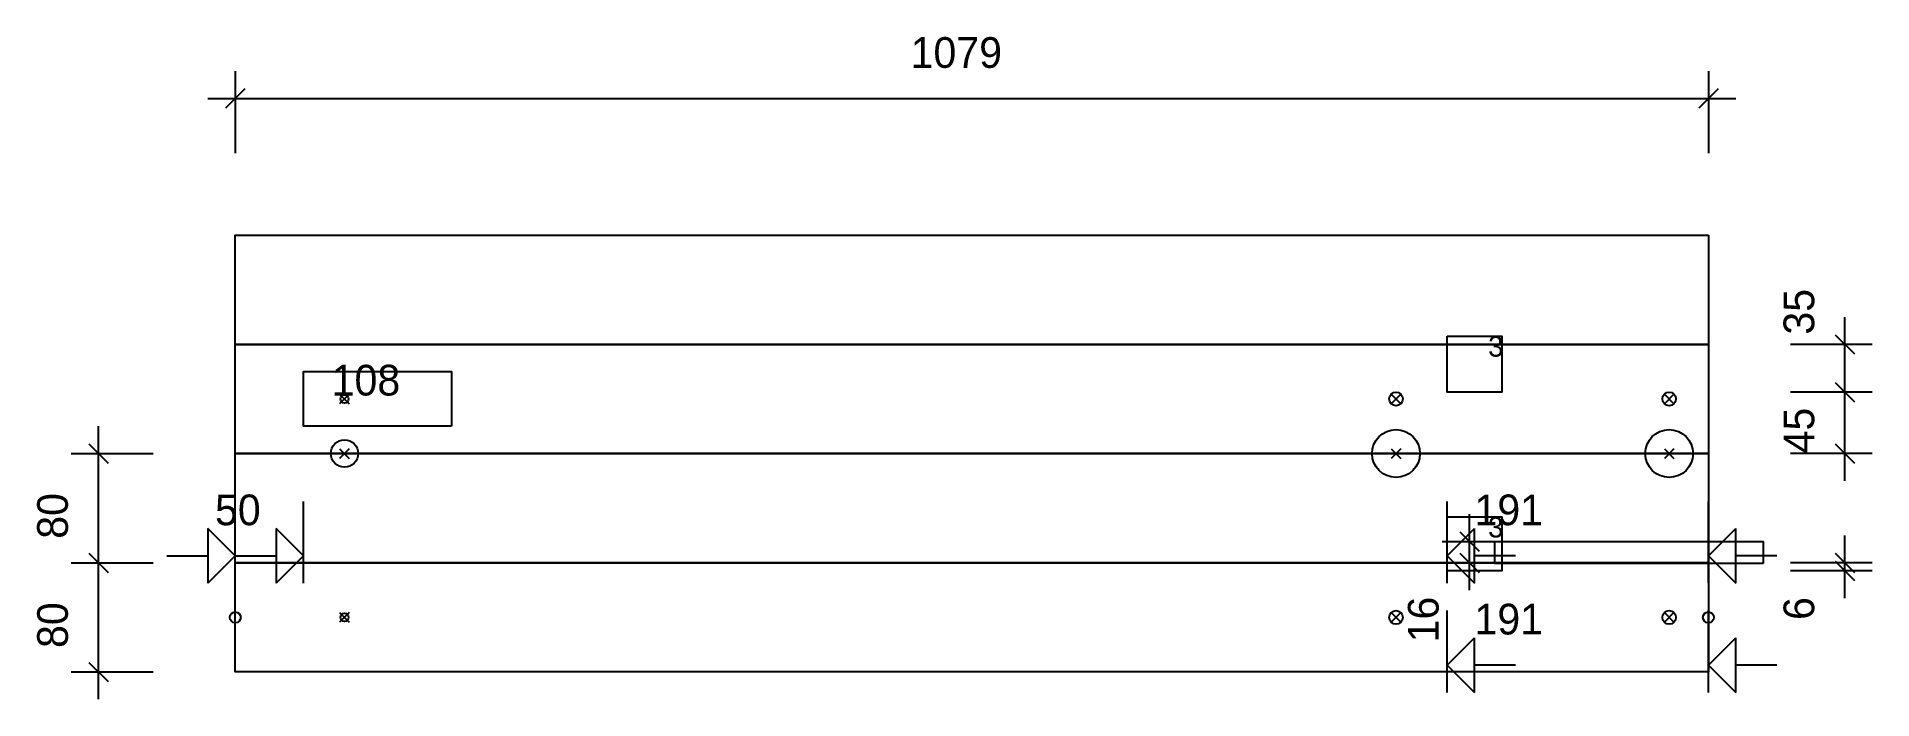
# Model space of a CAD drawing. Header units: millimetres. Extents: x -145 to 1199, y -20 to 465.
import ezdxf
from ezdxf.enums import TextEntityAlignment as Align

# ---------------------------------------------------------------- set-up
doc = ezdxf.new("R2010")
doc.units = ezdxf.units.MM
for name, color, linetype in [('1_StPR', 7, 'CONTINUOUS'), ('CONTOUR', 7, 'CONTINUOUS'), ('CUT_HANDRAIL', 7, 'CONTINUOUS'), ('CUT_RISER', 7, 'CONTINUOUS'), ('CUT_STEP', 7, 'CONTINUOUS'), ('CUT_STEPTEXT', 7, 'CONTINUOUS'), ('DIMLINES', 7, 'CONTINUOUS'), ('DIMLINESTEXT', 7, 'CONTINUOUS'), ('DRILLINGS', 7, 'CONTINUOUS')]:
    doc.layers.add(name, color=color, linetype=linetype)

msp = doc.modelspace()

# ---------------------------------------------------------------- linework, layer by layer
at = {"layer": '1_StPR', "color": 0}
for centre in [(0, 40), (1078.594, 40)]:
    msp.add_circle(centre, 4, dxfattribs=at)
at = {"layer": 'CONTOUR', "color": 0, "linetype": '0'}
for points in [[(1078.594, 320), (1078.594, 240), (0, 240), (0, 320), (1078.594, 320)], [(1078.594, 240), (1078.594, 160), (0, 160), (0, 240), (1078.594, 240)], [(1078.594, 160), (1078.594, 80), (0, 80), (0, 160), (1078.594, 160)], [(1078.594, 80), (1078.594, 0), (0, 0), (0, 80), (1078.594, 80)]]:
    msp.add_lwpolyline(points, dxfattribs=at)
at = {"layer": 'CUT_HANDRAIL', "color": 1, "linetype": '1'}
msp.add_lwpolyline([(158.439, 180), (104.219, 180), (50, 180), (50, 220), (158.439, 220), (158.439, 180)], dxfattribs=at)
at = {"layer": 'CUT_RISER', "color": 1, "linetype": '1'}
msp.add_lwpolyline([(1118.594, 79.563), (1020.469, 79.563), (922.344, 79.563), (922.344, 95.563), (1118.594, 95.563), (1118.594, 79.563)], dxfattribs=at)
at = {"layer": 'CUT_STEP', "color": 1, "linetype": '1'}
for points in [[(887.344, 246), (907.344, 246), (927.344, 246), (927.344, 240), (927.344, 205), (887.344, 205), (887.344, 240), (887.344, 246)], [(887.344, 113.563), (907.344, 113.563), (927.344, 113.563), (927.344, 80), (927.344, 74), (887.344, 74), (887.344, 80), (887.344, 113.563)]]:
    msp.add_lwpolyline(points, dxfattribs=at)
at = {"layer": 'DIMLINES', "color": 0}
for p, q in [((0, 440), (0, 380)), ((1078.594, 440), (1078.594, 380)), ((-20, 420), (1098.594, 420)), ((7.071, 427.071), (-7.071, 412.929)), ((1085.665, 427.071), (1071.522, 412.929)), ((1178.594, 140), (1178.594, 260)), ((1171.522, 247.071), (1185.665, 232.929)), ((1198.594, 240), (1138.594, 240)), ((1198.594, 205), (1138.594, 205)), ((1171.522, 212.071), (1185.665, 197.929)), ((-100, 60), (-100, 180)), ((-107.071, 167.071), (-92.929, 152.929)), ((1171.522, 167.071), (1185.665, 152.929)), ((-120, 160), (-60, 160)), ((1198.594, 160), (1138.594, 160)), ((0, 65), (0, 125)), ((50, 65), (50, 125)), ((887.344, 65), (887.344, 125)), ((1078.594, 65), (1078.594, 125)), ((903.594, 60), (903.594, 115.563)), ((-100, -20), (-100, 100)), ((0, 85), (-20, 105)), ((-20, 105), (-20, 65)), ((50, 85), (30, 105)), ((30, 105), (30, 65)), ((883.594, 95.563), (943.594, 95.563)), ((887.344, 85), (907.344, 105)), ((896.522, 102.634), (910.665, 88.491)), ((907.344, 65), (907.344, 105)), ((1078.594, 85), (1098.594, 105)), ((1098.594, 65), (1098.594, 105)), ((1178.594, 54), (1178.594, 100)), ((-107.071, 87.071), (-92.929, 72.929)), ((-107.071, 87.071), (-92.929, 72.929)), ((-50, 85), (-20, 85)), ((0, 85), (-20, 65)), ((0, 85), (30, 85)), ((50, 85), (30, 65)), ((887.344, 85), (907.344, 65)), ((896.522, 87.071), (910.665, 72.929)), ((937.344, 85), (907.344, 85)), ((1078.594, 85), (1098.594, 65)), ((1128.594, 85), (1098.594, 85)), ((1171.522, 87.071), (1185.665, 72.929)), ((1171.522, 81.071), (1185.665, 66.929)), ((-120, 80), (-60, 80)), ((-120, 80), (-60, 80)), ((883.594, 80), (943.594, 80)), ((1198.594, 80), (1138.594, 80)), ((1198.594, 74), (1138.594, 74)), ((887.344, -15), (887.344, 45)), ((1078.594, -15), (1078.594, 45)), ((887.344, 5), (907.344, 25)), ((907.344, -15), (907.344, 25)), ((1078.594, 5), (1098.594, 25)), ((1098.594, -15), (1098.594, 25)), ((-120, 0), (-60, 0)), ((-107.071, 7.071), (-92.929, -7.071)), ((887.344, 5), (907.344, -15)), ((937.344, 5), (907.344, 5)), ((1078.594, 5), (1098.594, -15)), ((1128.594, 5), (1098.594, 5))]:
    msp.add_line(p, q, dxfattribs=at)
at = {"layer": 'DRILLINGS', "color": 3}
for p, q in [((83.536, 203.536), (76.464, 196.464)), ((76.466, 203.536), (83.534, 196.464)), ((853.414, 203.536), (846.343, 196.464)), ((846.344, 203.536), (853.413, 196.464)), ((1053.414, 203.536), (1046.343, 196.464)), ((1046.344, 203.536), (1053.413, 196.464)), ((83.536, 163.536), (76.464, 156.464)), ((76.466, 163.536), (83.534, 156.464)), ((853.414, 163.536), (846.343, 156.464)), ((846.344, 163.536), (853.413, 156.464)), ((1053.414, 163.536), (1046.343, 156.464)), ((1046.344, 163.536), (1053.413, 156.464)), ((83.536, 43.536), (76.464, 36.464)), ((76.466, 43.536), (83.534, 36.464)), ((853.414, 43.536), (846.343, 36.464)), ((846.344, 43.536), (853.413, 36.464)), ((1053.414, 43.536), (1046.343, 36.464)), ((1046.344, 43.536), (1053.413, 36.464))]:
    msp.add_line(p, q, dxfattribs=at)
for centre, radius in [((80, 200), 3), ((849.878, 200), 5), ((1049.878, 200), 5), ((849.878, 160), 17.5), ((1049.878, 160), 17.5), ((80, 160), 10), ((80, 40), 3), ((849.878, 40), 5), ((1049.878, 40), 5)]:
    msp.add_circle(centre, radius, dxfattribs=at)

# ---------------------------------------------------------------- texts
at = {"layer": 'CUT_STEPTEXT'}
for p in [(917.344, 246), (917.344, 113.563)]:
    msp.add_text('3', height=15, dxfattribs=at).set_placement(p, align=Align.TOP_LEFT)
at = {"layer": 'DIMLINESTEXT'}
for s, p in [('1079', (494.494, 465)), ('108', (70.617, 225)), ('50', (-14.803, 130)), ('191', (907.344, 130)), ('191', (907.344, 50))]:
    msp.add_text(s, height=22.5, dxfattribs=at).set_placement(p, align=Align.TOP_LEFT)
for s, p in [('35', (1133.594, 247.1)), ('45', (1133.594, 160.098)), ('80', (-145, 97.598)), ('16', (858.594, 21.697)), ('80', (-145, 17.598)), ('6', (1133.594, 38.098))]:
    msp.add_text(s, height=22.5, rotation=90, dxfattribs=at).set_placement(p, align=Align.TOP_LEFT)

doc.saveas('drawing.dxf')
